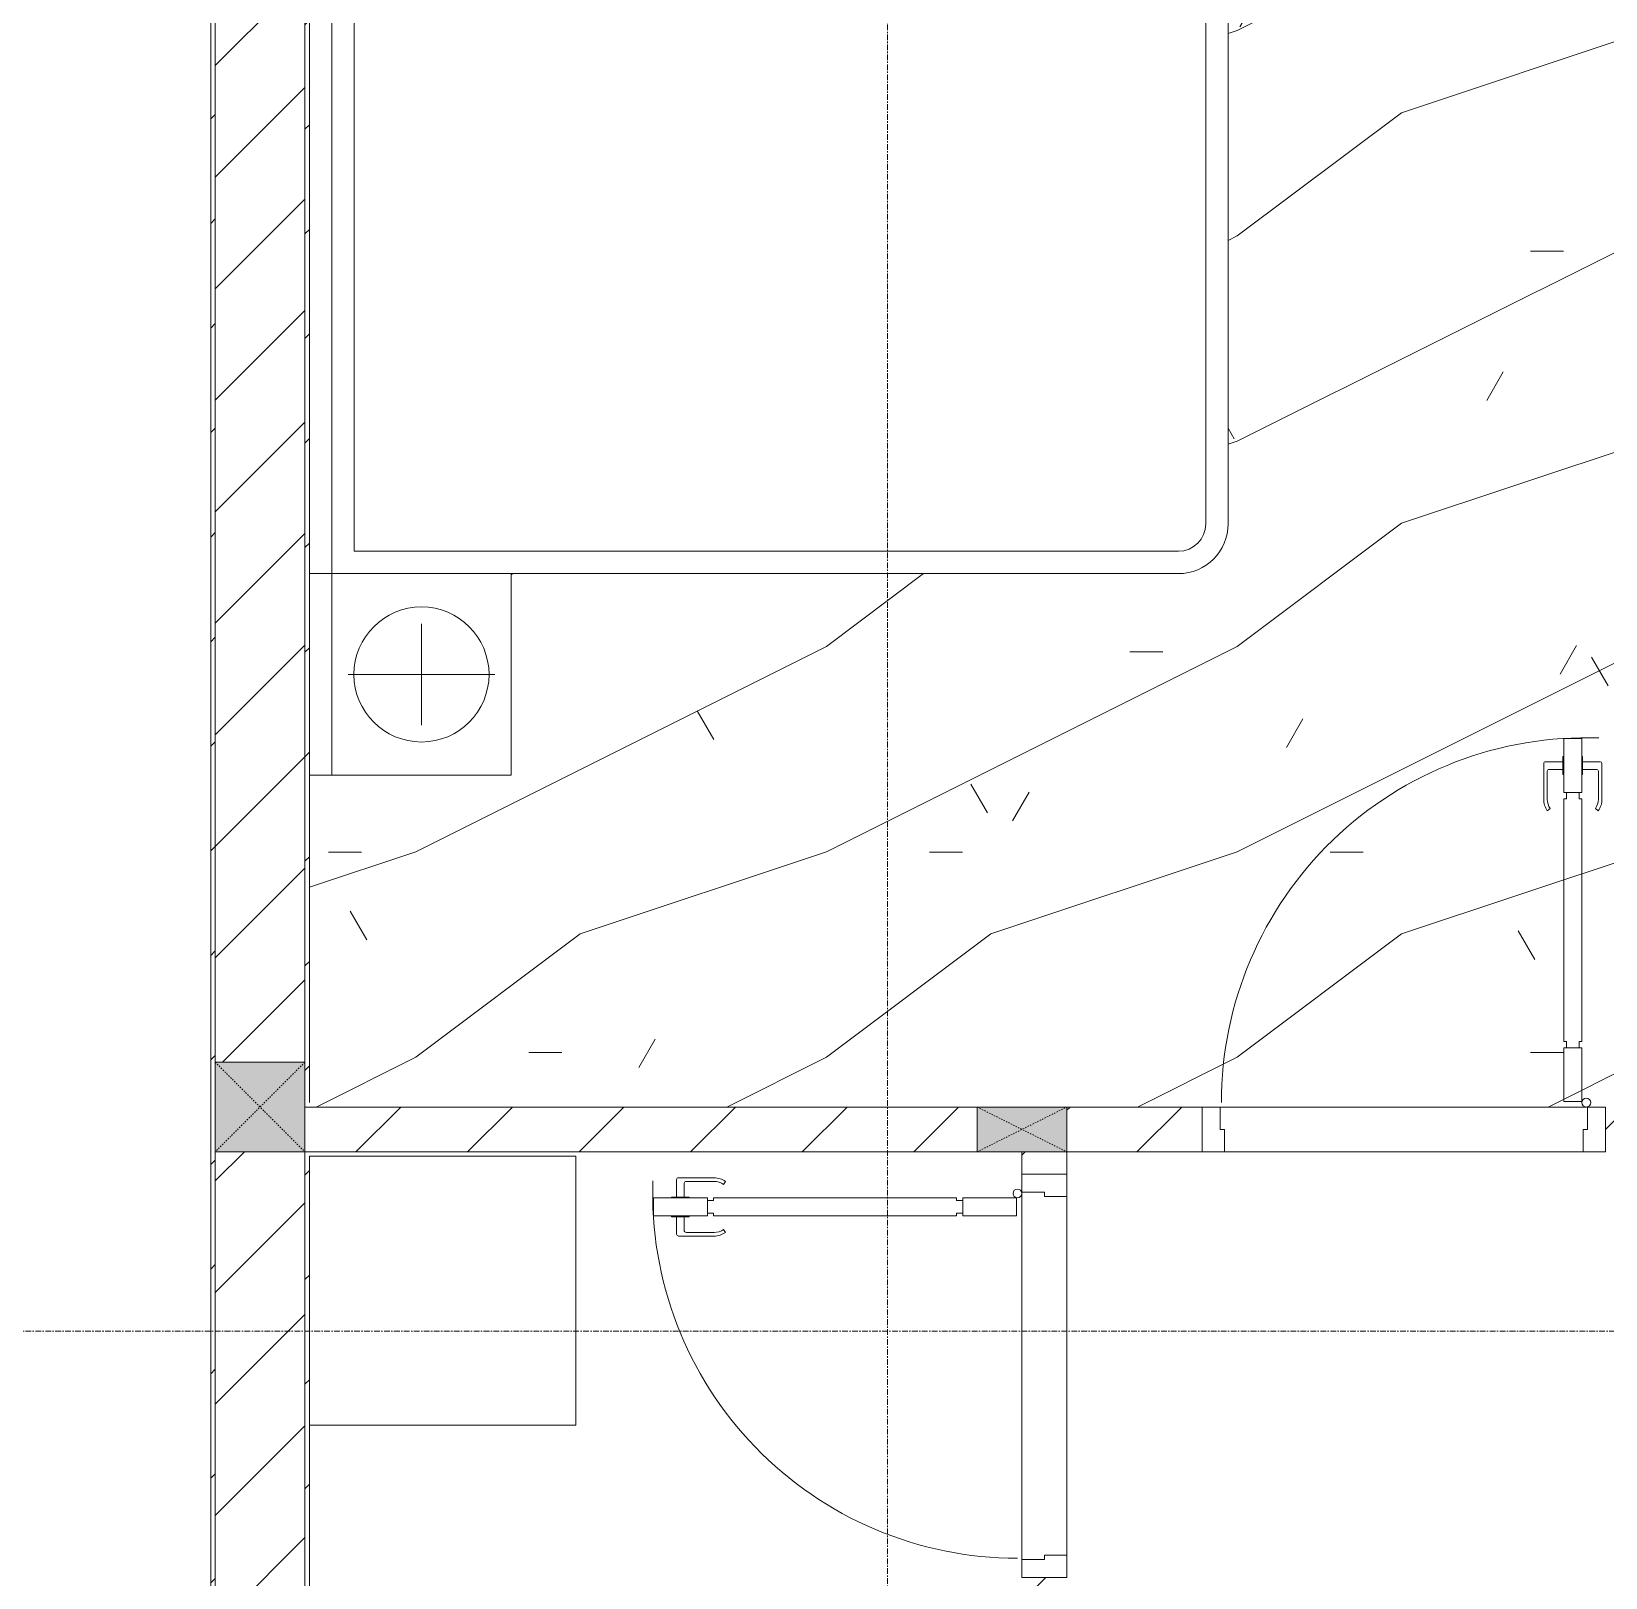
# Model space of a CAD drawing. Header units: millimetres. Extents: x 5357 to 259384, y -16348 to 109893.
# Drawn here: x 44043 to 47555, y 27887 to 31337 of the extents above; entities that cross this region are included whole.
import ezdxf

# ---------------------------------------------------------------- set-up
doc = ezdxf.new("R2010")
doc.units = ezdxf.units.MM
doc.linetypes.add('Dash', pattern=[6, 3, -3])
doc.linetypes.add('Grid Line', pattern=[22.225, 12.7, -3.175, 3.175, -3.175])
for name, color, linetype, lineweight in [('0-1', 7, 'Continuous', 5), ('A-DETL-GENF-1', 53, 'Continuous', 9), ('A-DOOR-1', 254, 'Continuous', 9), ('A-DOOR-2', 53, 'Continuous', 9), ('A-FLOR-1', 53, 'Continuous', 9), ('A-FLOR-PATT-1', 10, 'Continuous', 9), ('A-WALL', 113, 'Continuous', 9), ('A-WALL-1', 9, 'Continuous', 18), ('A-WALL-2', 53, 'Continuous', 9), ('A-WALL-3', 113, 'Continuous', 18), ('A-WALL-PATT', 111, 'Continuous', 9), ('A-WALL-PATT-1', 10, 'Continuous', 9), ('A-WALL-PATT-2', 53, 'Continuous', 9), ('G-IMPT-1', 254, 'Continuous', 9), ('I-FURN-1', 254, 'Continuous', 9), ('I-WALL-1', 9, 'Continuous', 18), ('I-WALL-3', 2, 'Continuous', 18), ('S-COLS', 52, 'Continuous', 9), ('S-COLS-1', 253, 'Continuous', 5), ('S-COLS-2', 9, 'Continuous', 18), ('S-COLS-3', 53, 'Continuous', 9), ('S-COLS-4', 254, 'Continuous', 9), ('S-COLS-5', 52, 'Continuous', 18), ('S-COLS-6', 52, 'Dash', 9), ('S-COLS-HDLN', 52, 'Dash', 9), ('S-COLS-HDLN-1', 53, 'Dash', 9), ('S-GRID-1', 1, 'Grid Line', 9)]:
    doc.layers.add(name, color=color, linetype=linetype, lineweight=lineweight)
pattern_1 = [(45, (0, 0), (-124.4508, 124.4508), [])]
pattern_2 = [(45, (0, 0), (-116.6726, 116.6726), [])]

# ---------------------------------------------------------------- blocks, each defined once
blk = doc.blocks.new('DOOR_CW_01 CANH MO-PANEL KINH - DIW_01-900x2200-CỬA GỖ VÂN LAMINATE-553375-TKCS_MB CẢNH QUAN CÂY XANH')
at = {"layer": 'A-DETL-GENF-1'}
for p, q in [((-397, -182), (-397, -62)), ((-397, -62), (-357, -62)), ((-357, -62), (-357, -182)), ((-357, -182), (-397, -182)), ((-397, -196), (-391, -196)), ((-397, -738), (-397, -196)), ((-391, -196), (-391, -182)), ((-391, -182), (-363, -182)), ((-363, -182), (-363, -196)), ((-357, -196), (-363, -196)), ((-357, -196), (-357, -738)), ((-442, -737), (-442, -816.5)), ((-434, -799.5), (-434, -737)), ((-433.9, -711.2), (-427.3, -715.8)), ((-320.1, -711.2), (-326.7, -715.8)), ((-320, -799.5), (-320, -737)), ((-312, -737), (-312, -816.5)), ((-397, -738), (-391, -738)), ((-357, -752), (-397, -752)), ((-397, -752), (-397, -872)), ((-391, -752), (-391, -738)), ((-363, -752), (-391, -752)), ((-357, -738), (-363, -738)), ((-363, -738), (-363, -752)), ((-357, -872), (-357, -752)), ((-399, -803.5), (-430, -803.5)), ((-399, -792.2), (-399, -831.8)), ((-397, -792.2), (-399, -792.2)), ((-397, -792.2), (-397, -831.8)), ((-357, -792.2), (-357, -831.8)), ((-357, -792.2), (-355, -792.2)), ((-355, -792.2), (-355, -831.8)), ((-355, -803.5), (-324, -803.5)), ((-399, -820.5), (-438, -820.5)), ((-399, -831.8), (-397, -831.8)), ((-355, -831.8), (-357, -831.8)), ((-355, -820.5), (-316, -820.5)), ((-397, -872), (-357, -872))]:
    blk.add_line(p, q, dxfattribs=at)
blk.add_circle((-407, -60), 10, dxfattribs=at)
for centre, radius, start, end in [((-407, -60), 814, 268, 0), ((-397, -737), 45, 145, 180), ((-397, -737), 37, 145, 180), ((-357, -737), 37, 0, 35), ((-357, -737), 45, 360, 35), ((-430, -799.5), 4, 180, 270), ((-324, -799.5), 4, 270, 0), ((-438, -816.5), 4, 180, 270), ((-316, -816.5), 4, 270, 0)]:
    blk.add_arc(centre, radius, start, end, dxfattribs=at)
at = {"layer": 'A-DOOR-2'}
for p, q in [((-450, -50), (-450, 50)), ((-450, 50), (-400, 50)), ((-400, 50), (-400, 0)), ((400, 0), (400, 50)), ((400, 50), (450, 50)), ((450, 50), (450, -50)), ((-410, 0), (-410, -50)), ((-400, 0), (-410, 0)), ((410, 0), (400, 0)), ((410, -50), (410, 0)), ((-410, -50), (-450, -50)), ((-407, -50), (-382, -50)), ((450, -50), (410, -50))]:
    blk.add_line(p, q, dxfattribs=at)
blk = doc.blocks.new('GIUONG NGU-2TAB-1600x2000 - GIUONG NGU-2TAB-1600x2000-842839-TKCS_MB CẢNH QUAN CÂY XANH')
at = {"layer": 'I-FURN-1'}
for p, q in [((8.5, 0), (8.5, -50)), ((458.5, -50), (458.5, 0)), ((458.5, 0), (458.5, -50)), ((2108.2, -50), (2108.2, 0)), ((2108.2, 0), (2108.2, -50)), ((2558.2, -50), (2558.2, 0)), ((458.5, -50), (8.5, -50)), ((8.5, -50), (8.5, -450.3)), ((8.5, -50), (458.5, -50)), ((458.5, -50), (8.5, -50)), ((8.5, -50), (8.5, -450.3)), ((458.5, -450.3), (458.5, -50)), ((2108.2, -50), (458.5, -50)), ((458.5, -50), (458.5, -1938.9)), ((458.5, -50), (2108.2, -50)), ((458.5, -1938.9), (458.5, -50)), ((458.5, -450.3), (458.5, -50)), ((458.5, -50), (2108.2, -50)), ((2558.2, -50), (2108.2, -50)), ((2108.2, -50), (2108.2, -450.3)), ((2108.2, -1938.9), (2108.2, -50)), ((2108.2, -50), (2558.2, -50)), ((2108.2, -50), (2558.2, -50)), ((2108.2, -450.3), (2108.2, -50)), ((2108.2, -50), (2108.2, -1938.9)), ((2558.2, -450.3), (2558.2, -50)), ((2558.2, -50), (2558.2, -450.3)), ((233.5, -86.8), (233.5, -413.5)), ((508.5, -100), (2058.2, -100)), ((508.5, -1938.9), (508.5, -100)), ((2058.2, -100), (2058.2, -1938.9)), ((2333.2, -86.8), (2333.2, -413.5)), ((120.2, -250.2), (346.8, -250.2)), ((2446.5, -250.2), (2219.8, -250.2)), ((8.5, -450.3), (458.5, -450.3)), ((8.5, -450.3), (458.5, -450.3)), ((2108.2, -450.3), (2558.2, -450.3)), ((2558.2, -450.3), (2108.2, -450.3)), ((1997.1, -2000), (569.6, -2000)), ((569.6, -2050), (1997.1, -2050)), ((1997.1, -2050), (569.6, -2050))]:
    blk.add_line(p, q, dxfattribs=at)
for centre in [(233.5, -250.2), (2333.2, -250.2)]:
    blk.add_circle(centre, 150.7, dxfattribs=at)
for centre, radius, start, end in [((569.6, -1938.9), 111.1, 180, 270), ((569.6, -1938.9), 111.1, 180, 270), ((569.6, -1938.9), 61.1, 180, 270), ((1997.1, -1938.9), 111.1, 270, 360), ((1997.1, -1938.9), 61.1, 270, 0), ((1997.1, -1938.9), 111.1, 270, 0)]:
    blk.add_arc(centre, radius, start, end, dxfattribs=at)
blk = doc.blocks.new('MAY GIAT - MAY GIAT_dwg-348053-TKCS_MB CẢNH QUAN CÂY XANH')
at = {"layer": 'G-IMPT-1', "flags": 128}
blk.add_lwpolyline([(5, 596.6), (5, 2.3), (605, 2.3), (605, 596.6)], dxfattribs=at)
blk = doc.blocks.new('MAY GIAT - MAY GIAT-348233-TKCS_MB CẢNH QUAN CÂY XANH')
at = {"layer": 'I-FURN-1'}
for p, q in [((5, 596.6), (5, 2.3)), ((605, 2.3), (605, 596.6)), ((5, 2.3), (605, 2.3))]:
    blk.add_line(p, q, dxfattribs=at)
blk.add_blockref('MAY GIAT - MAY GIAT_dwg-348053-TKCS_MB CẢNH QUAN CÂY XANH', (0, 0))
blk = doc.blocks.new('G1_SOF - BO TRU - 100x200-V58-TKCS_MB CẢNH QUAN CÂY XANH')
at = {"layer": 'S-COLS-3'}
blk.add_hatch(color=256, dxfattribs=at).paths.add_polyline_path([(50, -100), (50, 100), (-50, 100), (-50, -100)])
at = {"layer": 'S-COLS-2'}
for p, q in [((50, 100), (-50, 100)), ((-50, 100), (-50, -100)), ((50, -100), (50, 100)), ((-50, -100), (50, -100))]:
    blk.add_line(p, q, dxfattribs=at)
at = {"layer": 'S-COLS-HDLN-1'}
for p, q in [((50, 100), (-50, -100)), ((-50, 100), (50, -100))]:
    blk.add_line(p, q, dxfattribs=at)
blk = doc.blocks.new('DOOR_CW_01 CANH MO-PANEL KINH - DIG_01-900x2200-CỬA NHÔM KÍNH-400860-TKCS_MB CẢNH QUAN CÂY XANH')
at = {"layer": 'A-DETL-GENF-1'}
for p, q in [((-397, -182), (-397, -62)), ((-397, -62), (-357, -62)), ((-357, -62), (-357, -182)), ((-357, -182), (-397, -182)), ((-397, -196), (-391, -196)), ((-397, -738), (-397, -196)), ((-391, -196), (-391, -182)), ((-391, -182), (-363, -182)), ((-363, -182), (-363, -196)), ((-357, -196), (-363, -196)), ((-357, -196), (-357, -738)), ((-442, -737), (-442, -816.5)), ((-434, -799.5), (-434, -737)), ((-433.9, -711.2), (-427.3, -715.8)), ((-320.1, -711.2), (-326.7, -715.8)), ((-320, -799.5), (-320, -737)), ((-312, -737), (-312, -816.5)), ((-397, -738), (-391, -738)), ((-357, -752), (-397, -752)), ((-397, -752), (-397, -872)), ((-391, -752), (-391, -738)), ((-363, -752), (-391, -752)), ((-357, -738), (-363, -738)), ((-363, -738), (-363, -752)), ((-357, -872), (-357, -752)), ((-399, -803.5), (-430, -803.5)), ((-399, -792.2), (-399, -831.8)), ((-397, -792.2), (-399, -792.2)), ((-397, -792.2), (-397, -831.8)), ((-357, -792.2), (-357, -831.8)), ((-357, -792.2), (-355, -792.2)), ((-355, -792.2), (-355, -831.8)), ((-355, -803.5), (-324, -803.5)), ((-399, -820.5), (-438, -820.5)), ((-399, -831.8), (-397, -831.8)), ((-355, -831.8), (-357, -831.8)), ((-355, -820.5), (-316, -820.5)), ((-397, -872), (-357, -872))]:
    blk.add_line(p, q, dxfattribs=at)
blk.add_circle((-407, -60), 10, dxfattribs=at)
for centre, radius, start, end in [((-407, -60), 814, 268, 0), ((-397, -737), 45, 145, 180), ((-397, -737), 37, 145, 180), ((-357, -737), 37, 0, 35), ((-357, -737), 45, 360, 35), ((-430, -799.5), 4, 180, 270), ((-324, -799.5), 4, 270, 0), ((-438, -816.5), 4, 180, 270), ((-316, -816.5), 4, 270, 0)]:
    blk.add_arc(centre, radius, start, end, dxfattribs=at)
at = {"layer": 'A-DOOR-2'}
for p, q in [((-450, -50), (-450, 50)), ((-450, 50), (-400, 50)), ((-400, 50), (-400, 0)), ((400, 0), (400, 50)), ((400, 50), (450, 50)), ((450, 50), (450, -50)), ((-410, 0), (-410, -50)), ((-400, 0), (-410, 0)), ((410, 0), (400, 0)), ((410, -50), (410, 0)), ((-410, -50), (-450, -50)), ((-407, -50), (-382, -50)), ((450, -50), (410, -50))]:
    blk.add_line(p, q, dxfattribs=at)
blk = doc.blocks.new('NCV_TKTC_TANG 1_rvt-1-TKCS_MB CẢNH QUAN CÂY XANH')
at = {"layer": 'A-FLOR-PATT-1'}
h = blk.add_hatch(dxfattribs=at)
h.set_pattern_fill('FP_6', color=256, style=0, pattern_type=2)
h.set_pattern_definition([(0, (0, 0), (1788.16, 447.04), [73.762, -1267.358, 73.762, -1267.358, -7152.64]), (0, (0, 0), (1788.16, 447.04), [-2682.24, 73.762, -2608.478, 73.762, -1267.358, -3129.28]), (0, (0, 0), (1788.16, 447.04), [-6705.6, 73.762, -820.318, 73.762, -2161.438]), (120, (670.56, 223.5), (-1281.228, 1325.072), [73.762, -1267.358, 73.762, -8419.998]), (120, (670.56, 223.5), (-1281.228, 1325.072), [-1414.882, -1267.358, 73.762, -2608.478, -4470.4]), (120, (670.56, 223.5), (-1281.228, 1325.072), [-5364.48, 73.762, -1267.358, 73.762, -3055.518]), (120, (670.56, 223.5), (-1281.228, 1325.072), [-6779.362, -820.318, 73.762, -2161.438]), (240, (894.1, 1117.6), (-506.932, -1772.112), [73.762, -1267.358, 73.762, -8419.998]), (240, (894.1, 1117.6), (-506.932, -1772.112), [-1414.882, -1267.358, 73.762, -2608.478, -4470.4]), (240, (894.1, 1117.6), (-506.932, -1772.112), [-5364.48, 73.762, -1267.358, 73.762, -3055.518]), (240, (894.1, 1117.6), (-506.932, -1772.112), [-6779.362, -820.318, 73.762, -2161.438])])
h.paths.add_polyline_path([(47514.6, 28936.9), (47642.6, 28936.9), (47642.6, 32436.9), (47652.6, 32436.9), (47652.6, 33236.9), (47642.6, 33236.9), (47642.6, 33326.9), (46237.6, 33326.9), (46237.6, 32776.9), (44862.6, 32776.9), (44861, 32226.9), (45112.9, 32226.8), (45112.9, 31776.8), (46601.5, 31776.8), (46630.2, 31773), (46657, 31761.9), (46680, 31744.2), (46697.7, 31721.2), (46708.8, 31694.4), (46712.6, 31665.7), (46712.6, 30238.2), (46708.8, 30209.5), (46697.7, 30182.7), (46680, 30159.7), (46657, 30142), (46630.2, 30130.9), (46601.5, 30127.1), (45112.9, 30127.1), (45112.9, 29677.1), (44662.6, 29677.1), (44662.6, 28936.9), (46694.6, 28936.9)])
h = blk.add_hatch(dxfattribs=at)
h.set_pattern_fill('FP_4', color=256, style=0, pattern_type=2)
h.set_pattern_definition([(216.87, (366.52, 916.3), (2748.8967, 1832.6049), [458.15, -4123.35]), (206.565, (916.3, 641.4), (-916.3012, -916.2996), [1024.455, -1024.455]), (198.435, (916.3, 183.26), (-1832.5985, -916.302), [579.52, -2318.076])])
h.paths.add_polyline_path([(47514.6, 28936.9), (47642.6, 28936.9), (47642.6, 32436.9), (47652.6, 32436.9), (47652.6, 33236.9), (47642.6, 33236.9), (47642.6, 33326.9), (46237.6, 33326.9), (46237.6, 32776.9), (44862.6, 32776.9), (44861, 32226.9), (45112.9, 32226.8), (45112.9, 31776.8), (46601.5, 31776.8), (46630.2, 31773), (46657, 31761.9), (46680, 31744.2), (46697.7, 31721.2), (46708.8, 31694.4), (46712.6, 31665.7), (46712.6, 30238.2), (46708.8, 30209.5), (46697.7, 30182.7), (46680, 30159.7), (46657, 30142), (46630.2, 30130.9), (46601.5, 30127.1), (45112.9, 30127.1), (45112.9, 29677.1), (44662.6, 29677.1), (44662.6, 28936.9), (46694.6, 28936.9)])
at = {"layer": 'A-WALL-PATT-1'}
h = blk.add_hatch(dxfattribs=at)
h.set_pattern_fill('FP_2', color=256, style=0, pattern_type=2)
h.set_pattern_definition(pattern_1)
h.paths.add_polyline_path([(47554.6, 28836.9), (47854.2, 28836.9), (47854.2, 28936.9), (47554.6, 28936.9), (47554.6, 28886.9)])
h.paths.add_polyline_path([(49452.6, 28836.9), (49452.6, 28936.9), (48654.2, 28936.9), (48654.2, 28836.9), (48932.8, 28836.9)])
h.paths.add_polyline_path([(46654.6, 28836.9), (46654.6, 28936.9), (46352.6, 28936.9), (46352.6, 28836.9), (46511.9, 28836.9)])
h.paths.add_polyline_path([(46152.6, 28836.9), (46152.6, 28936.9), (44652.6, 28936.9), (44652.6, 28836.9), (45301.5, 28836.9)])
h = blk.add_hatch(dxfattribs=at)
h.set_pattern_fill('FP_2', color=256, style=0, pattern_type=2)
h.set_pattern_definition(pattern_1)
h.paths.add_polyline_path([(46252.6, 27836.9), (46352.6, 27836.9), (46352.6, 27886.9), (46252.6, 27886.9)])
h.paths.add_polyline_path([(46352.6, 28786.9), (46352.6, 28836.9), (46252.6, 28836.9), (46252.6, 28786.9), (46302.6, 28786.9)])
at = {"layer": 'A-WALL-PATT-2'}
h = blk.add_hatch(dxfattribs=at)
h.set_pattern_fill('FP_10', color=256, style=0, pattern_type=2)
h.set_pattern_definition(pattern_2)
h.paths.add_polyline_path([(44652.6, 28936.9), (44662.6, 28936.9), (44662.6, 32236.9), (44652.6, 32236.9), (44652.6, 29020.9)])
h = blk.add_hatch(dxfattribs=at)
h.set_pattern_fill('FP_10', color=256, style=0, pattern_type=2)
h.set_pattern_definition(pattern_2)
h.paths.add_polyline_path([(44652.6, 25836.9), (44662.6, 25836.9), (44662.6, 28836.9), (44652.6, 28836.9), (44652.6, 26062.2)])
at = {"layer": 'A-FLOR-1'}
for p, q in [((46694.6, 28936.9), (47514.6, 28936.9)), ((47504.6, 28836.9), (46704.6, 28836.9)), ((46352.6, 28736.9), (46352.6, 27936.9))]:
    blk.add_line(p, q, dxfattribs=at)
at = {"layer": 'A-WALL-1'}
for p, q in [((44662.6, 28936.9), (44652.6, 28936.9)), ((44652.6, 28936.9), (44652.6, 28836.9)), ((44652.6, 28836.9), (44662.6, 28836.9)), ((46252.6, 28836.9), (46252.6, 28826.9)), ((46352.6, 28826.9), (46352.6, 28836.9))]:
    blk.add_line(p, q, dxfattribs=at)
at = {"layer": 'A-WALL-2'}
for p, q in [((46152.6, 28936.9), (44662.6, 28936.9)), ((46654.6, 28936.9), (46352.6, 28936.9)), ((46694.6, 28936.9), (47514.6, 28936.9)), ((44662.6, 28836.9), (46152.6, 28836.9)), ((46352.6, 28836.9), (46654.6, 28836.9)), ((47504.6, 28836.9), (46704.6, 28836.9)), ((46252.6, 28826.9), (46252.6, 28786.9)), ((46352.6, 28786.9), (46352.6, 28826.9)), ((46252.6, 27926.9), (46252.6, 28746.9)), ((46352.6, 28736.9), (46352.6, 27936.9))]:
    blk.add_line(p, q, dxfattribs=at)
at = {"layer": 'I-WALL-1'}
for p, q in [((44652.6, 32236.9), (44652.6, 28936.9)), ((44662.6, 28946.9), (44662.6, 32226.9)), ((44652.6, 28936.9), (44662.6, 28936.9)), ((44652.6, 28836.9), (44652.6, 25836.9)), ((44662.6, 28836.9), (44652.6, 28836.9)), ((44662.6, 25846.9), (44662.6, 28826.9))]:
    blk.add_line(p, q, dxfattribs=at)
at = {"layer": 'A-DOOR-1'}
for name, p, rotation in [('DOOR_CW_01 CANH MO-PANEL KINH - DIW_01-900x2200-CỬA GỖ VÂN LAMINATE-553375-TKCS_MB CẢNH QUAN CÂY XANH', (47104.6, 28886.9), 180), ('DOOR_CW_01 CANH MO-PANEL KINH - DIG_01-900x2200-CỬA NHÔM KÍNH-400860-TKCS_MB CẢNH QUAN CÂY XANH', (46302.6, 28336.9), 269.9999999999989)]:
    blk.add_blockref(name, p, dxfattribs=dict(at, rotation=rotation))
at = {"layer": 'I-FURN-1'}
for name, p, rotation in [('GIUONG NGU-2TAB-1600x2000 - GIUONG NGU-2TAB-1600x2000-842839-TKCS_MB CẢNH QUAN CÂY XANH', (44662.6, 29668.6), 90.00000000000065), ('MAY GIAT - MAY GIAT-348233-TKCS_MB CẢNH QUAN CÂY XANH', (45259.2, 28222), 90)]:
    blk.add_blockref(name, p, dxfattribs=dict(at, rotation=rotation))
at = {"layer": 'S-COLS-4', "rotation": 89.99999999999945}
blk.add_blockref('G1_SOF - BO TRU - 100x200-V58-TKCS_MB CẢNH QUAN CÂY XANH', (46252.6, 28886.9), dxfattribs=at)
blk = doc.blocks.new('G1_SOF - BO TRU - 200x200-3050151-TKCS_MB CẢNH QUAN CÂY XANH')
at = {"layer": 'S-COLS-HDLN'}
for p, q in [((-100, 100), (100, -100)), ((100, 100), (-100, -100))]:
    blk.add_line(p, q, dxfattribs=at)

msp = doc.modelspace()

# ---------------------------------------------------------------- hatches: boundary and pattern name
at = {"layer": 'A-WALL-PATT'}
h = msp.add_hatch(dxfattribs=at)
h.set_pattern_fill('FP_41', color=256, style=0, pattern_type=2)
h.set_pattern_definition(pattern_2)
h.paths.add_polyline_path([(44452.6, 25846.9), (44452.6, 33536.9), (44442.6, 33536.9), (44442.6, 25846.9)])
h = msp.add_hatch(dxfattribs=at)
h.set_pattern_fill('FP_1', color=256, style=0, pattern_type=2)
h.set_pattern_definition(pattern_1)
h.paths.add_polyline_path([(44652.6, 25836.9), (44652.6, 28836.9), (44452.6, 28836.9), (44452.6, 25836.9)])
h.paths.add_polyline_path([(44652.6, 29036.9), (44652.6, 32237), (44452.6, 32237), (44452.6, 29036.9)])
at = {"layer": 'S-COLS-1'}
msp.add_hatch(color=256, dxfattribs=at).paths.add_polyline_path([(44452.6, 28836.9), (44652.6, 28836.9), (44652.6, 29036.9), (44452.6, 29036.9), (44452.6, 29020.9)])

# ---------------------------------------------------------------- linework, layer by layer
at = {"layer": 'A-WALL'}
for p, q in [((44452.6, 29036.9), (44652.6, 29036.9)), ((44652.6, 28836.9), (44452.6, 28836.9))]:
    msp.add_line(p, q, dxfattribs=at)
at = {"layer": 'A-WALL-3'}
for p, q in [((44652.6, 29036.9), (44652.6, 32237)), ((44652.6, 25836.9), (44652.6, 28836.9))]:
    msp.add_line(p, q, dxfattribs=at)
at = {"layer": 'I-WALL-3'}
for p, q in [((44442.6, 33536.9), (44442.6, 25846.9)), ((44452.6, 25846.9), (44452.6, 33536.9))]:
    msp.add_line(p, q, dxfattribs=at)
at = {"layer": 'S-COLS'}
for p, q in [((44652.6, 29036.9), (44452.6, 29036.9)), ((44452.6, 28836.9), (44652.6, 28836.9))]:
    msp.add_line(p, q, dxfattribs=at)
at = {"layer": 'S-COLS-5'}
for p, q in [((44452.6, 29036.9), (44452.6, 28836.9)), ((44652.6, 28836.9), (44652.6, 29036.9))]:
    msp.add_line(p, q, dxfattribs=at)
at = {"layer": 'S-GRID-1'}
for p, q in [((44452.6, 20960.6), (44452.6, 80482.7)), ((45952.6, 20960.6), (45952.6, 80482.7)), ((130319.3, 28436.9), (29351.8, 28436.9))]:
    msp.add_line(p, q, dxfattribs=at)

# ---------------------------------------------------------------- block references
at = {"layer": '0-1'}
msp.add_blockref('NCV_TKTC_TANG 1_rvt-1-TKCS_MB CẢNH QUAN CÂY XANH', (0, 0), dxfattribs=at)
at = {"layer": 'S-COLS-6'}
msp.add_blockref('G1_SOF - BO TRU - 200x200-3050151-TKCS_MB CẢNH QUAN CÂY XANH', (44552.6, 28936.9), dxfattribs=at)

doc.saveas('drawing.dxf')
